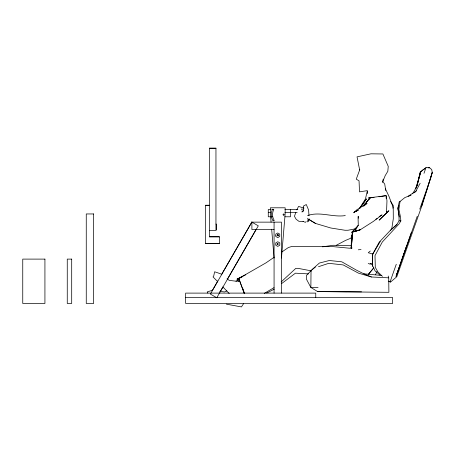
<?xml version="1.0" encoding="UTF-8"?>
<svg xmlns="http://www.w3.org/2000/svg" width="455" height="455" viewBox="0 0 455 455"><rect width="100%" height="100%" fill="white"/><g stroke="black" fill="none" stroke-linecap="round" stroke-linejoin="round"><path stroke-width="0.68" d="M372.588 266.323L372.634 254.339L380.249 241.497M315.383 267.102L311.027 270.611L310.867 287.48L317.635 291.592L388.888 292.309L388.735 277.834L388.183 276.026M351.152 248.112L351.357 240.843L352.289 232.829M352.397 232.09L352.142 239.66L351.209 248.072M352.403 234.877L351.18 248.293M367.344 193.682L367.316 190.639L359.513 191.856L359.046 180.823L356.248 179.162L359.774 169.675M281.463 258.07L285.16 213.713L285.16 207.798L270.378 207.798L270.378 213.713L271.078 222.165M392.91 208.254L393.268 205.512L390.561 201.519M411.087 195.172L404.91 197.555L400.059 201.446L398.876 209.402L400.474 216.859L400.849 220.902L399.166 223.792L382.319 242.009L374.994 255.608L375.295 267.409L378.025 272.073L382.456 276.361M391.772 228.723L393.296 218.838L393.228 207.508L388.894 196.179L385.413 188.814M216.614 230.008L216.631 224.179L215.954 224.076M309.167 218.827L308.609 221.602L307.688 218.263M382.723 181.699L382.587 182.21L383.218 179.133M367.282 191.157L365.428 198.994L359.422 208.566M417.582 183.405L420.352 171.842L425.999 167.622L429.6 167.77L431.698 169.533L432.25 172.388L430.783 177.877L419.76 209.124M417.32 184.372L420.352 171.842M302.029 208.606L301.722 209.783L303.599 210.216M417.718 183.234L420.733 171.996L423.178 169.732L424.89 168.799M420.733 171.996L415.83 188.307M422.371 204.437L432.25 172.388L427.023 189.553L421.211 206.61L422.371 204.437L396.805 276.731L390.617 281.992L388.433 281.241M398.802 205.415L397.96 208.066L398.995 216.261L399.069 220.834L396.379 225.27M411.36 232.414L396.004 276.475L417.258 216.222M396.828 274.143L406.287 246.798M295.83 212.349L294.448 216.318L296.137 219.247L298.861 221.284L304.156 221.574L303.024 221.312M415.79 188.552L417.508 183.797L417.116 184.94M423.997 173.304L425.999 167.622M396.277 264.253L390.06 281.873L388.291 281.156M382.644 181.915L385.197 175.63L387.825 171.262L388.246 166.376L382.9 153.966L370.967 153.813L357.05 156.861L359.66 169.999M375.557 274.587L376.985 271.567M296.848 209.874L298.537 206.416L304.008 208.094M415.688 191.612L420.147 183.234M358.051 216.552L358.267 225.259L354.735 231.601L360.292 229.73L373.271 221.466L382.086 214.879L379.095 216.614M212.144 290.779L217.826 280.94M221.375 274.797L251.894 221.926M219.964 292.013L222.808 287.099M227.42 279.108L256.165 229.314M412.594 193.83L417.929 184.616M243.652 303.519L241.451 306.915L226.397 304.15M352.443 234.382L351.311 236.139L351.897 238.818M360.007 208.117L366.485 198.886L359.99 207.941M365.45 203.59L366.781 201.986M368.999 199.307L370.325 197.698L386.124 195.639L386.972 200.746L386.488 213.082L379.18 220.14L388.866 210.71L386.488 213.082L386.46 211.683M373.35 268.365L368.51 274.183L373.845 267.802M362.993 206.348L370.325 197.698L368.413 198.022L374.067 197.402M363.881 204.955L365.263 203.402M366.184 202.367L370.325 197.698M358.267 225.259L351.698 232.368L360.292 229.73L351.698 232.368L355.372 229.189M397.027 224.235L390.379 230.321L379.106 242.339L372.73 254.055L372.395 265.271L375.068 270.89L379.942 275.036M311.027 270.611L306.499 275.411L306.312 278.955L310.867 287.48L318.068 287.549M353.762 212.758L356.584 209.948L367.066 203.374L363.892 206.018M311.88 269.718L319.387 263.047L329.34 260.51L341.807 261.813L356.202 270.014L363.829 273.836L371.411 276.993L388.735 277.834M353.836 212.718L354.769 211.808L358.563 209.823L355.742 211.797M281.167 281.941L295.83 268.348L297.911 268.325L311.669 270.935M345.237 215.261L344.799 215.659C332.434 217.399 319.728 211.251 307.534 215.579M390.379 230.321L395.878 225.691M370.319 251.018L368.271 252.73L372.873 254.14M281.463 283.704L295.426 273.182L308.536 273.893M238.21 279.006L237.533 279.177L238.909 278.83L244.17 293.128M273.99 257.376L265.947 262.876L237.544 279.171L242.595 276.617M282.026 251.871L288.345 247.548L291.803 246.445L332.935 246.61L349.372 248.202L352.119 247.992M414.232 192.732L415.318 192.004M304.776 222.58L306.204 221.653M408.152 196.259L416.427 190.827M409.261 195.895L410.376 195.206M336.194 245.33L345.646 240.359L350.771 238.244L351.578 236.805L351.982 238.812M264.298 293.384L274.024 287.64M266.738 293.026L274.257 289.141M235.923 281.344L238.448 280.064M375.819 219.236L377.058 218.61M245.78 274.757L236.947 279.114L238.414 281.526M226.897 290.91L224.571 291.934L219.879 291.399M400.059 201.446L399.251 201.77L397.858 208.344L399.285 217.029M303.053 211.507L301.841 211.939L303.701 210.716L303.292 206.166L306.278 204.523L308.626 210.056L308.979 215.715M318.506 266.704L328.749 263.32L343.201 264.924L358.443 273.137L371.411 276.993M211.831 290.483L207.264 291.871L207.844 293.088M354.769 211.808L356.026 211.512M355.895 228.734L347.973 230.253L345.038 230.27L330.808 228.006L315.508 223.439L308.791 219.452M378.913 196.799L380.221 196.588M381.535 196.378L386.124 195.639L386.181 198.431M322.532 246.843L332.992 245.279L351.709 245.745M358.301 249.795L361.042 249.55M428.144 167.793L429.6 167.77M239.813 281.048L235.03 281.071L229.201 280.377L227.068 278.739M209.397 148.552L215.954 148.552M209.397 205.222L205.41 205.222L205.41 243.556L219.361 243.556L219.361 236.691L209.397 236.691M205.41 205.438L209.397 205.438M270.355 209.539L268.274 209.539L268.274 216.785L272.71 216.785M271.743 209.539L273.819 209.539M284.91 209.539L297.849 209.539M268.274 212.349L270.355 212.349M284.91 212.349L297.172 212.349M284.91 216.785L290.455 216.785L290.455 209.539M274.069 229.536L251.894 229.536L251.894 222.142L281.463 222.142L281.463 293.111M209.397 230.378L215.954 230.378L215.954 148.085L209.397 148.085L209.397 236.907L219.361 236.907M205.41 243.34L219.361 243.34M185.646 297.547L392.642 297.547L392.642 303.462L185.646 303.462L185.646 293.111L315.759 293.111L315.759 297.547M319.967 291.615L347.199 291.695M317.635 291.592L361.554 291.837M399.069 220.834L400.849 220.902M363.829 273.836L381.227 275.4M372.099 264.145L370.154 263.621L372.827 264.361M390.617 281.992L388.394 281.218M368.226 263.502L370.205 264.179M308.547 219.151L315.508 223.439M221.733 274.638L220.664 273.819L214.635 271.777L213.623 276.39L213.037 276.924L217.547 281.508M222.91 286.951L229.166 293.498M382.826 181.528L384.731 184.076L385.721 190.514M238.909 278.83L244.21 293.259M242.777 288.442L244.341 293.043M271.669 229.206L274.069 258.07M358.33 216.261L358.483 218.212M307.455 220.527L307.5 221.921M278.21 234.524L278.21 235.9M277.322 234.524L277.322 235.9M274.069 222.142L274.069 293.111M277.311 235.189C277.891 236.896 278.665 233.978 277.311 235.189C277.908 236.867 278.579 233.995 277.34 235.189M277.345 243.96C277.886 245.649 278.665 242.748 277.34 243.954C277.903 245.649 278.642 242.76 277.345 243.96M275.889 235.298L275.724 236.463L277.738 237.629L279.757 236.463L279.757 234.137L277.738 232.971L275.724 234.137L275.889 235.298M275.929 244.068L275.758 245.234L277.777 246.4L279.791 245.234L279.791 242.902L277.777 241.742L275.758 242.902L275.929 244.068M251.894 222.142L210.369 294.066L216.773 297.763L258.298 225.839L251.894 222.142M274.098 220.26L273.017 220.908A12.376 12.376 0 0 1 272.482 209.22L273.614 209.766A11.119 11.119 0 0 0 274.098 220.26M93.656 213.952L86.262 213.952L86.262 303.462L93.656 303.462L93.656 213.952M44.926 259.105L22.75 259.105L22.75 303.462L44.926 303.462L44.926 259.105M71.697 259.105L67.26 259.105L67.26 303.462L71.697 303.462L71.697 259.105M283.351 215.079A0.592 0.592 0 0 0 284.238 214.567A0.592 0.592 0 0 0 283.351 214.055A0.592 0.592 0 0 0 283.351 215.079"/></g></svg>
